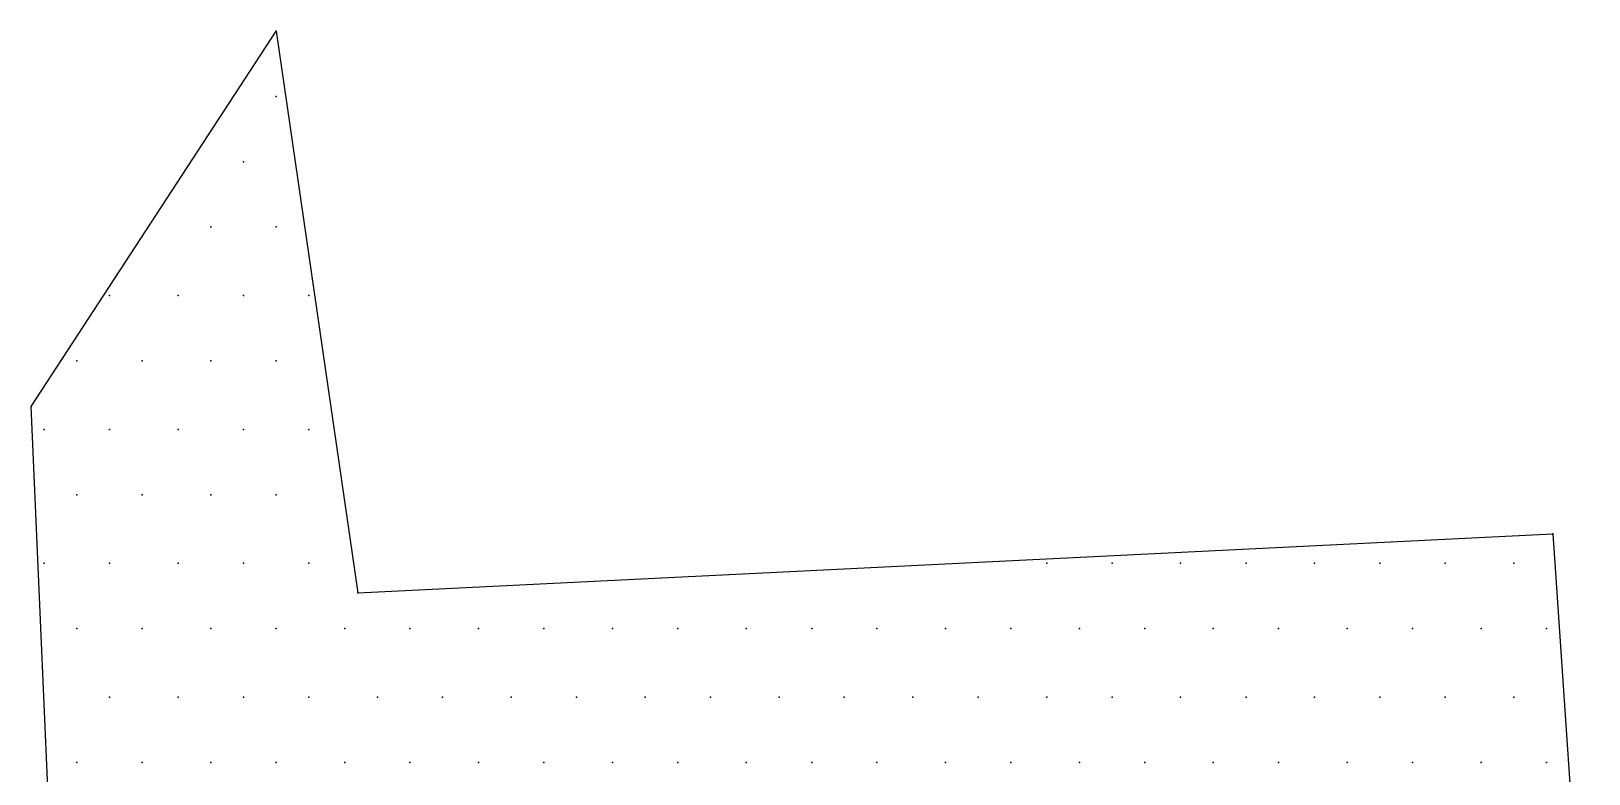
# Model space of a CAD drawing. Extents: x 199580 to 199930, y 645370 to 645670.
# Drawn here: x 199649.992 to 199650.999, y 645638.237 to 645638.718 of the extents above; entities that cross this region are included whole.
import ezdxf

# ---------------------------------------------------------------- set-up
doc = ezdxf.new("R2010")
doc.units = 0
doc.header["$LTSCALE"] = 0.2
doc.layers.add('KOTERET', color=1, linetype='Continuous')

msp = doc.modelspace()

# ---------------------------------------------------------------- linework, layer by layer
at = {"layer": 'KOTERET', "color": 2, "linetype": 'Continuous'}
for points in [[(199649.9916, 645638.4748), (199650.1499, 645638.7176)], [(199650.1499, 645638.7176), (199650.2027, 645638.3545)], [(199650.1499, 645638.6754), (199650.1499, 645638.6754)], [(199650.1288, 645638.6332), (199650.1288, 645638.6332)], [(199650.1077, 645638.591), (199650.1077, 645638.591)], [(199650.1499, 645638.591), (199650.1499, 645638.591)], [(199650.0422, 645638.5466), (199650.0422, 645638.5466)], [(199650.0866, 645638.5466), (199650.0866, 645638.5466)], [(199650.1288, 645638.5466), (199650.1288, 645638.5466)], [(199650.171, 645638.5466), (199650.171, 645638.5466)], [(199650.0211, 645638.5044), (199650.0211, 645638.5044)], [(199650.0634, 645638.5044), (199650.0634, 645638.5044)], [(199650.1077, 645638.5044), (199650.1077, 645638.5044)], [(199650.1499, 645638.5044), (199650.1499, 645638.5044)], [(199650.0127, 645637.9914), (199649.9916, 645638.4748)], [(199650, 645638.4601), (199650, 645638.4601)], [(199650.0422, 645638.4601), (199650.0422, 645638.4601)], [(199650.0866, 645638.4601), (199650.0866, 645638.4601)], [(199650.1288, 645638.4601), (199650.1288, 645638.4601)], [(199650.171, 645638.4601), (199650.171, 645638.4601)], [(199650.0211, 645638.4178), (199650.0211, 645638.4178)], [(199650.0634, 645638.4178), (199650.0634, 645638.4178)], [(199650.1077, 645638.4178), (199650.1077, 645638.4178)], [(199650.1499, 645638.4178), (199650.1499, 645638.4178)], [(199650.2027, 645638.3545), (199650.9754, 645638.3925)], [(199650.9754, 645638.3925), (199650.9986, 645638.0505)], [(199650, 645638.3735), (199650, 645638.3735)], [(199650.0422, 645638.3735), (199650.0422, 645638.3735)], [(199650.0866, 645638.3735), (199650.0866, 645638.3735)], [(199650.1288, 645638.3735), (199650.1288, 645638.3735)], [(199650.171, 645638.3735), (199650.171, 645638.3735)], [(199650.6482, 645638.3735), (199650.6482, 645638.3735)], [(199650.6904, 645638.3735), (199650.6904, 645638.3735)], [(199650.7347, 645638.3735), (199650.7347, 645638.3735)], [(199650.777, 645638.3735), (199650.777, 645638.3735)], [(199650.8213, 645638.3735), (199650.8213, 645638.3735)], [(199650.8635, 645638.3735), (199650.8635, 645638.3735)], [(199650.9057, 645638.3735), (199650.9057, 645638.3735)], [(199650.9501, 645638.3735), (199650.9501, 645638.3735)], [(199650.0211, 645638.3313), (199650.0211, 645638.3313)], [(199650.0634, 645638.3313), (199650.0634, 645638.3313)], [(199650.1077, 645638.3313), (199650.1077, 645638.3313)], [(199650.1499, 645638.3313), (199650.1499, 645638.3313)], [(199650.1943, 645638.3313), (199650.1943, 645638.3313)], [(199650.2365, 645638.3313), (199650.2365, 645638.3313)], [(199650.2808, 645638.3313), (199650.2808, 645638.3313)], [(199650.323, 645638.3313), (199650.323, 645638.3313)], [(199650.3674, 645638.3313), (199650.3674, 645638.3313)], [(199650.4096, 645638.3313), (199650.4096, 645638.3313)], [(199650.4539, 645638.3313), (199650.4539, 645638.3313)], [(199650.4962, 645638.3313), (199650.4962, 645638.3313)], [(199650.5384, 645638.3313), (199650.5384, 645638.3313)], [(199650.5827, 645638.3313), (199650.5827, 645638.3313)], [(199650.625, 645638.3313), (199650.625, 645638.3313)], [(199650.6693, 645638.3313), (199650.6693, 645638.3313)], [(199650.7115, 645638.3313), (199650.7115, 645638.3313)], [(199650.7558, 645638.3313), (199650.7558, 645638.3313)], [(199650.7981, 645638.3313), (199650.7981, 645638.3313)], [(199650.8424, 645638.3313), (199650.8424, 645638.3313)], [(199650.8846, 645638.3313), (199650.8846, 645638.3313)], [(199650.929, 645638.3313), (199650.929, 645638.3313)], [(199650.9712, 645638.3313), (199650.9712, 645638.3313)], [(199650.0422, 645638.2869), (199650.0422, 645638.2869)], [(199650.0866, 645638.2869), (199650.0866, 645638.2869)], [(199650.1288, 645638.2869), (199650.1288, 645638.2869)], [(199650.171, 645638.2869), (199650.171, 645638.2869)], [(199650.2154, 645638.2869), (199650.2154, 645638.2869)], [(199650.2576, 645638.2869), (199650.2576, 645638.2869)], [(199650.3019, 645638.2869), (199650.3019, 645638.2869)], [(199650.3442, 645638.2869), (199650.3442, 645638.2869)], [(199650.3885, 645638.2869), (199650.3885, 645638.2869)], [(199650.4307, 645638.2869), (199650.4307, 645638.2869)], [(199650.4751, 645638.2869), (199650.4751, 645638.2869)], [(199650.5173, 645638.2869), (199650.5173, 645638.2869)], [(199650.5616, 645638.2869), (199650.5616, 645638.2869)], [(199650.6038, 645638.2869), (199650.6038, 645638.2869)], [(199650.6482, 645638.2869), (199650.6482, 645638.2869)], [(199650.6904, 645638.2869), (199650.6904, 645638.2869)], [(199650.7347, 645638.2869), (199650.7347, 645638.2869)], [(199650.777, 645638.2869), (199650.777, 645638.2869)], [(199650.8213, 645638.2869), (199650.8213, 645638.2869)], [(199650.8635, 645638.2869), (199650.8635, 645638.2869)], [(199650.9057, 645638.2869), (199650.9057, 645638.2869)], [(199650.9501, 645638.2869), (199650.9501, 645638.2869)], [(199650.0211, 645638.2447), (199650.0211, 645638.2447)], [(199650.0634, 645638.2447), (199650.0634, 645638.2447)], [(199650.1077, 645638.2447), (199650.1077, 645638.2447)], [(199650.1499, 645638.2447), (199650.1499, 645638.2447)], [(199650.1943, 645638.2447), (199650.1943, 645638.2447)], [(199650.2365, 645638.2447), (199650.2365, 645638.2447)], [(199650.2808, 645638.2447), (199650.2808, 645638.2447)], [(199650.323, 645638.2447), (199650.323, 645638.2447)], [(199650.3674, 645638.2447), (199650.3674, 645638.2447)], [(199650.4096, 645638.2447), (199650.4096, 645638.2447)], [(199650.4539, 645638.2447), (199650.4539, 645638.2447)], [(199650.4962, 645638.2447), (199650.4962, 645638.2447)], [(199650.5384, 645638.2447), (199650.5384, 645638.2447)], [(199650.5827, 645638.2447), (199650.5827, 645638.2447)], [(199650.625, 645638.2447), (199650.625, 645638.2447)], [(199650.6693, 645638.2447), (199650.6693, 645638.2447)], [(199650.7115, 645638.2447), (199650.7115, 645638.2447)], [(199650.7558, 645638.2447), (199650.7558, 645638.2447)], [(199650.7981, 645638.2447), (199650.7981, 645638.2447)], [(199650.8424, 645638.2447), (199650.8424, 645638.2447)], [(199650.8846, 645638.2447), (199650.8846, 645638.2447)], [(199650.929, 645638.2447), (199650.929, 645638.2447)], [(199650.9712, 645638.2447), (199650.9712, 645638.2447)]]:
    msp.add_lwpolyline(points, dxfattribs=at)
at = {"layer": 'KOTERET', "color": 1}
for p in [(199650.1499, 645638.7176), (199650.1499, 645638.7176), (199650.1499, 645638.6754), (199650.1499, 645638.6754), (199650.1288, 645638.6332), (199650.1288, 645638.6332), (199650.1077, 645638.591), (199650.1077, 645638.591), (199650.1499, 645638.591), (199650.1499, 645638.591), (199650.0422, 645638.5466), (199650.0422, 645638.5466), (199650.0866, 645638.5466), (199650.0866, 645638.5466), (199650.1288, 645638.5466), (199650.1288, 645638.5466), (199650.171, 645638.5466), (199650.171, 645638.5466), (199650.0211, 645638.5044), (199650.0211, 645638.5044), (199650.0634, 645638.5044), (199650.0634, 645638.5044), (199650.1077, 645638.5044), (199650.1077, 645638.5044), (199650.1499, 645638.5044), (199650.1499, 645638.5044), (199649.9916, 645638.4748), (199649.9916, 645638.4748), (199650, 645638.4601), (199650, 645638.4601), (199650.0422, 645638.4601), (199650.0422, 645638.4601), (199650.0866, 645638.4601), (199650.0866, 645638.4601), (199650.1288, 645638.4601), (199650.1288, 645638.4601), (199650.171, 645638.4601), (199650.171, 645638.4601), (199650.0211, 645638.4178), (199650.0211, 645638.4178), (199650.0634, 645638.4178), (199650.0634, 645638.4178), (199650.1077, 645638.4178), (199650.1077, 645638.4178), (199650.1499, 645638.4178), (199650.1499, 645638.4178), (199650.9754, 645638.3925), (199650.9754, 645638.3925), (199650, 645638.3735), (199650, 645638.3735), (199650.0422, 645638.3735), (199650.0422, 645638.3735), (199650.0866, 645638.3735), (199650.0866, 645638.3735), (199650.1288, 645638.3735), (199650.1288, 645638.3735), (199650.171, 645638.3735), (199650.171, 645638.3735), (199650.6482, 645638.3735), (199650.6482, 645638.3735), (199650.6904, 645638.3735), (199650.6904, 645638.3735), (199650.7347, 645638.3735), (199650.7347, 645638.3735), (199650.777, 645638.3735), (199650.777, 645638.3735), (199650.8213, 645638.3735), (199650.8213, 645638.3735), (199650.8635, 645638.3735), (199650.8635, 645638.3735), (199650.9057, 645638.3735), (199650.9057, 645638.3735), (199650.9501, 645638.3735), (199650.9501, 645638.3735), (199650.2027, 645638.3545), (199650.2027, 645638.3545), (199650.0211, 645638.3313), (199650.0211, 645638.3313), (199650.0634, 645638.3313), (199650.0634, 645638.3313), (199650.1077, 645638.3313), (199650.1077, 645638.3313), (199650.1499, 645638.3313), (199650.1499, 645638.3313), (199650.1943, 645638.3313), (199650.1943, 645638.3313), (199650.2365, 645638.3313), (199650.2365, 645638.3313), (199650.2808, 645638.3313), (199650.2808, 645638.3313), (199650.323, 645638.3313), (199650.323, 645638.3313), (199650.3674, 645638.3313), (199650.3674, 645638.3313), (199650.4096, 645638.3313), (199650.4096, 645638.3313), (199650.4539, 645638.3313), (199650.4539, 645638.3313), (199650.4962, 645638.3313), (199650.4962, 645638.3313), (199650.5384, 645638.3313), (199650.5384, 645638.3313), (199650.5827, 645638.3313), (199650.5827, 645638.3313), (199650.625, 645638.3313), (199650.625, 645638.3313), (199650.6693, 645638.3313), (199650.6693, 645638.3313), (199650.7115, 645638.3313), (199650.7115, 645638.3313), (199650.7558, 645638.3313), (199650.7558, 645638.3313), (199650.7981, 645638.3313), (199650.7981, 645638.3313), (199650.8424, 645638.3313), (199650.8424, 645638.3313), (199650.8846, 645638.3313), (199650.8846, 645638.3313), (199650.929, 645638.3313), (199650.929, 645638.3313), (199650.9712, 645638.3313), (199650.9712, 645638.3313), (199650.0422, 645638.2869), (199650.0422, 645638.2869), (199650.0866, 645638.2869), (199650.0866, 645638.2869), (199650.1288, 645638.2869), (199650.1288, 645638.2869), (199650.171, 645638.2869), (199650.171, 645638.2869), (199650.2154, 645638.2869), (199650.2154, 645638.2869), (199650.2576, 645638.2869), (199650.2576, 645638.2869), (199650.3019, 645638.2869), (199650.3019, 645638.2869), (199650.3442, 645638.2869), (199650.3442, 645638.2869), (199650.3885, 645638.2869), (199650.3885, 645638.2869), (199650.4307, 645638.2869), (199650.4307, 645638.2869), (199650.4751, 645638.2869), (199650.4751, 645638.2869), (199650.5173, 645638.2869), (199650.5173, 645638.2869), (199650.5616, 645638.2869), (199650.5616, 645638.2869), (199650.6038, 645638.2869), (199650.6038, 645638.2869), (199650.6482, 645638.2869), (199650.6482, 645638.2869), (199650.6904, 645638.2869), (199650.6904, 645638.2869), (199650.7347, 645638.2869), (199650.7347, 645638.2869), (199650.777, 645638.2869), (199650.777, 645638.2869), (199650.8213, 645638.2869), (199650.8213, 645638.2869), (199650.8635, 645638.2869), (199650.8635, 645638.2869), (199650.9057, 645638.2869), (199650.9057, 645638.2869), (199650.9501, 645638.2869), (199650.9501, 645638.2869), (199650.0211, 645638.2447), (199650.0211, 645638.2447), (199650.0634, 645638.2447), (199650.0634, 645638.2447), (199650.1077, 645638.2447), (199650.1077, 645638.2447), (199650.1499, 645638.2447), (199650.1499, 645638.2447), (199650.1943, 645638.2447), (199650.1943, 645638.2447), (199650.2365, 645638.2447), (199650.2365, 645638.2447), (199650.2808, 645638.2447), (199650.2808, 645638.2447), (199650.323, 645638.2447), (199650.323, 645638.2447), (199650.3674, 645638.2447), (199650.3674, 645638.2447), (199650.4096, 645638.2447), (199650.4096, 645638.2447), (199650.4539, 645638.2447), (199650.4539, 645638.2447), (199650.4962, 645638.2447), (199650.4962, 645638.2447), (199650.5384, 645638.2447), (199650.5384, 645638.2447), (199650.5827, 645638.2447), (199650.5827, 645638.2447), (199650.625, 645638.2447), (199650.625, 645638.2447), (199650.6693, 645638.2447), (199650.6693, 645638.2447), (199650.7115, 645638.2447), (199650.7115, 645638.2447), (199650.7558, 645638.2447), (199650.7558, 645638.2447), (199650.7981, 645638.2447), (199650.7981, 645638.2447), (199650.8424, 645638.2447), (199650.8424, 645638.2447), (199650.8846, 645638.2447), (199650.8846, 645638.2447), (199650.929, 645638.2447), (199650.929, 645638.2447), (199650.9712, 645638.2447), (199650.9712, 645638.2447)]:
    msp.add_point(p, dxfattribs=at)

doc.saveas('drawing.dxf')
